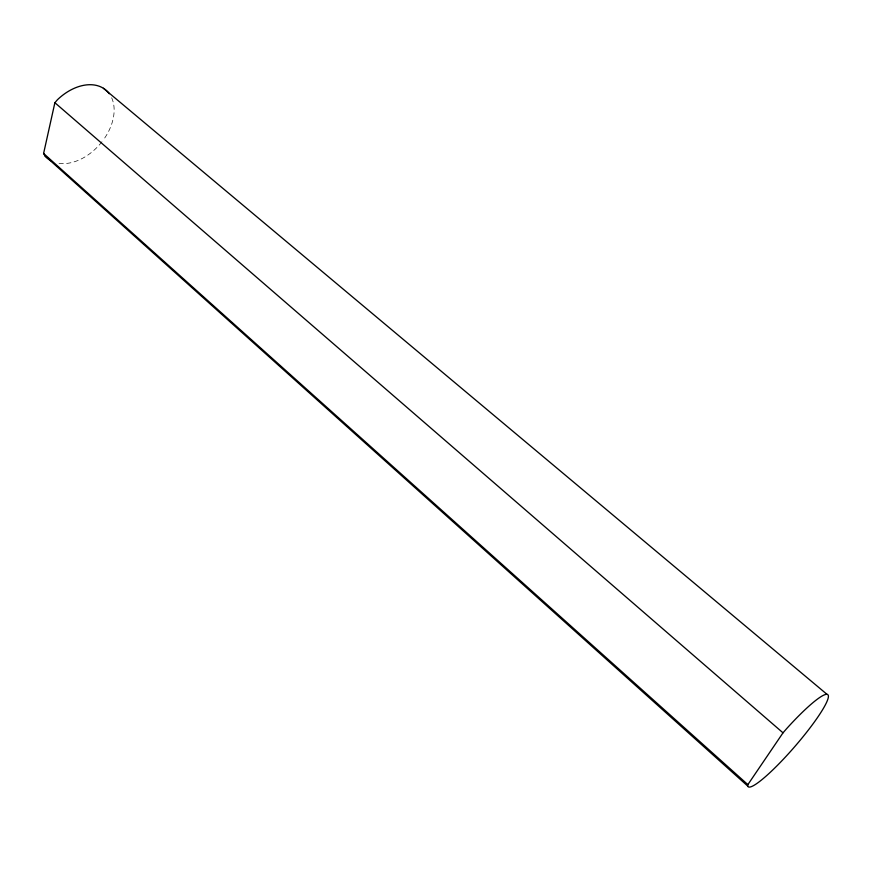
<?xml version="1.0" encoding="UTF-8"?>
<svg xmlns="http://www.w3.org/2000/svg" width="872" height="872" viewBox="0 0 872 872"><rect width="100%" height="100%" fill="white"/><g stroke="black" fill="none" stroke-linecap="round" stroke-linejoin="round"><path stroke-width="0.65" stroke-dasharray="4.36 3.27" d="M111.66 97.795A44.919 30.76 -49 0 1 103.496 139.749M101.97 141.765A44.919 30.76 -49 0 1 56.778 162.9"/><path stroke-width="1.31" d="M747.675 785.999L747.871 784.626L783.012 732.829L786.544 728.752A60.898 8.993 -49.1 0 1 828.356 695.692A60.898 8.993 -49.1 0 1 790.479 751.479A60.898 8.993 -49.1 0 1 747.675 785.999L44.952 155.837L43.6 153.472L54.882 102.711L57.454 99.724A44.919 30.76 -49 0 1 109.283 93.729M103.397 88.268L826.961 694.297M54.882 102.711L783.012 732.829M43.6 153.472L747.871 784.626M51.23 160.84A44.919 30.76 -49 0 1 44.952 155.837"/></g></svg>
